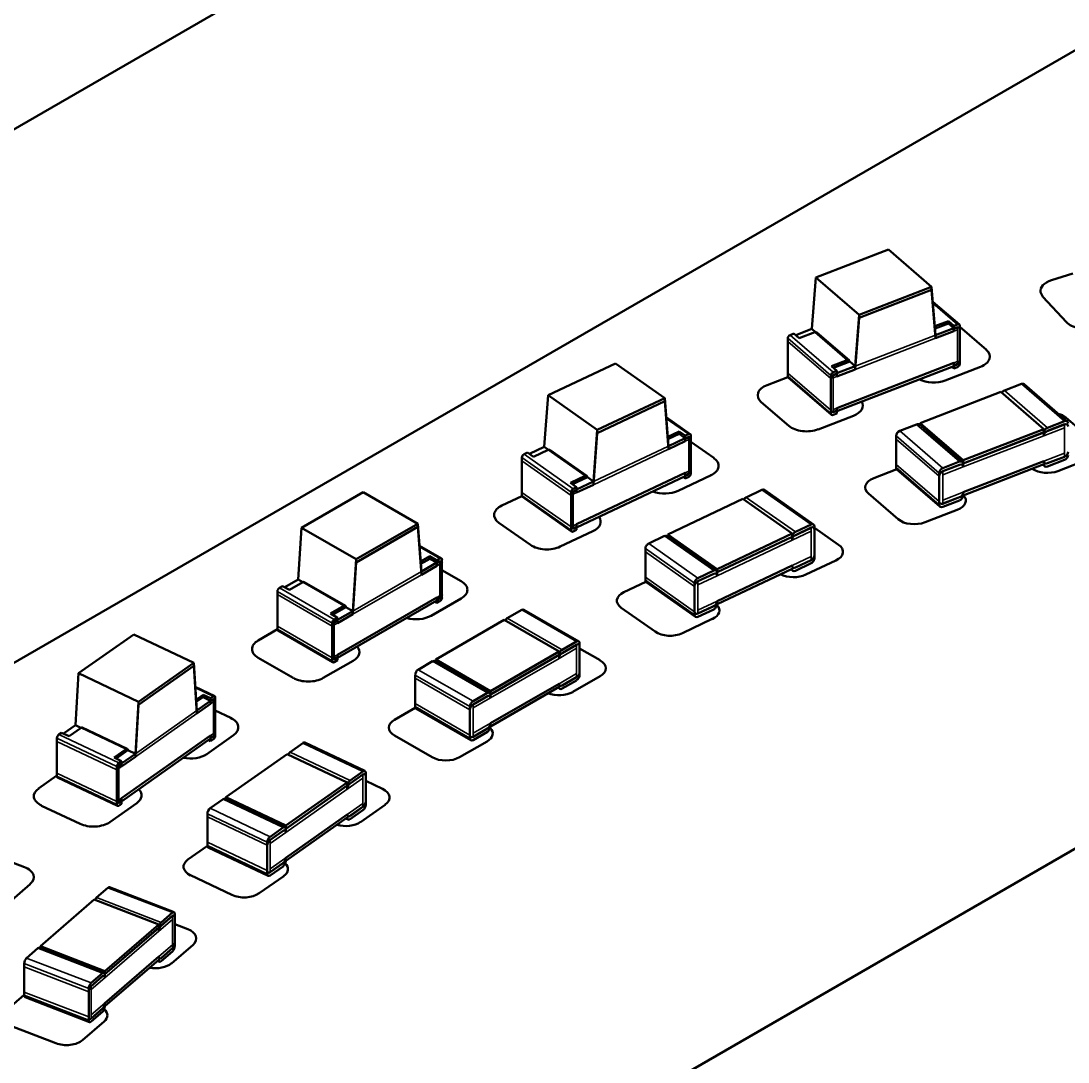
# Model space of a CAD drawing. Header units: inches. Extents: x -24.6 to 49, y -43 to 20.8.
# Drawn here: x 13.345 to 14.621, y 13.016 to 14.285 of the extents above; entities that cross this region are included whole.
import ezdxf

# ---------------------------------------------------------------- set-up
doc = ezdxf.new("R2010")
doc.units = ezdxf.units.IN
doc.header["$MEASUREMENT"] = 0
doc.layers.add('Visible (ANSI)', color=7, linetype='Continuous', lineweight=50)
doc.layers.add('Visible Narrow (ANSI)', color=7, linetype='Continuous', lineweight=35)

msp = doc.modelspace()

# ---------------------------------------------------------------- linework, layer by layer
at = {"layer": 'Visible (ANSI)'}
for p, q in [((14.8513, 15.0277), (12.2623, 13.5329)), ((12.3169, 12.9139), (14.8737, 14.3901)), ((16.121, 14.1371), (13.5069, 12.6279)), ((14.3141, 13.9723), (14.4025, 14.0064)), ((14.4025, 14.0064), (14.455, 13.961)), ((14.3092, 13.9097), (14.3141, 13.9723)), ((14.3141, 13.9723), (14.3666, 13.9269)), ((14.6013, 13.969), (14.6273, 13.9771)), ((14.3666, 13.9269), (14.455, 13.961)), ((14.455, 13.961), (14.4599, 13.9022)), ((14.3666, 13.9231), (14.455, 13.9572)), ((14.455, 13.9572), (14.4599, 13.8983)), ((14.5907, 13.9488), (14.5877, 13.9544)), ((14.6192, 13.918), (14.5907, 13.9488)), ((14.4888, 13.9151), (14.4565, 13.9429)), ((14.3617, 13.8643), (14.3666, 13.9269)), ((14.3617, 13.8604), (14.3666, 13.9231)), ((14.2894, 13.902), (14.3092, 13.9097)), ((14.3092, 13.9097), (14.3135, 13.9059)), ((14.4755, 13.9193), (14.459, 13.9129)), ((14.4593, 13.9101), (14.4755, 13.9164)), ((14.4599, 13.9022), (14.482, 13.9107)), ((14.482, 13.9136), (14.4755, 13.9193)), ((14.4755, 13.9193), (14.4755, 13.9164)), ((14.4755, 13.9164), (14.482, 13.9107)), ((14.482, 13.9136), (14.4864, 13.9153)), ((14.482, 13.9136), (14.482, 13.9107)), ((14.482, 13.9097), (14.4864, 13.9114)), ((14.482, 13.9097), (14.482, 13.9068)), ((14.4894, 13.8711), (14.4894, 13.9135)), ((14.4894, 13.9122), (14.5217, 13.8843)), ((14.4894, 13.8673), (14.4894, 13.9097)), ((14.2798, 13.8559), (14.2798, 13.8983)), ((14.2827, 13.9023), (14.2871, 13.904)), ((14.2871, 13.904), (14.2937, 13.8984)), ((14.2937, 13.8984), (14.3128, 13.9057)), ((14.3545, 13.8715), (14.3152, 13.9055)), ((14.4599, 13.8983), (14.482, 13.9068)), ((14.2798, 13.852), (14.2798, 13.8944)), ((14.3522, 13.8717), (14.3331, 13.8643)), ((14.3354, 13.8623), (14.3552, 13.87)), ((14.3552, 13.87), (14.3617, 13.8643)), ((13.9877, 13.8288), (14.0698, 13.8677)), ((14.0698, 13.8677), (14.1298, 13.8255)), ((14.3331, 13.8643), (14.3396, 13.8587)), ((14.3352, 13.857), (14.3396, 13.8587)), ((14.3396, 13.8133), (14.482, 13.8683)), ((14.3396, 13.8095), (14.482, 13.8644)), ((14.3396, 13.8558), (14.3617, 13.8643)), ((14.3396, 13.8519), (14.3617, 13.8604)), ((14.3396, 13.8558), (14.3396, 13.8587)), ((14.5146, 13.8636), (14.4716, 13.847)), ((14.482, 13.8615), (14.4797, 13.8635)), ((14.482, 13.8683), (14.482, 13.8654)), ((14.482, 13.8654), (14.4864, 13.8671)), ((14.482, 13.8644), (14.482, 13.8615)), ((14.482, 13.8615), (14.4864, 13.8632)), ((14.2546, 13.8412), (14.28, 13.851)), ((14.3329, 13.8051), (14.2804, 13.8505)), ((14.3323, 13.8105), (14.3323, 13.8529)), ((14.3323, 13.8066), (14.3323, 13.8491)), ((14.3352, 13.8531), (14.3396, 13.8548)), ((14.3396, 13.8519), (14.3396, 13.8548)), ((14.4411, 13.795), (14.5393, 13.8329)), ((14.5918, 13.7876), (14.5393, 13.8329)), ((14.5437, 13.8346), (14.5644, 13.8426)), ((14.6203, 13.7969), (14.5678, 13.8423)), ((13.9831, 13.7658), (13.9877, 13.8288)), ((13.9877, 13.8288), (14.0476, 13.7866)), ((14.0476, 13.7866), (14.1298, 13.8255)), ((14.0476, 13.7827), (14.1298, 13.8217)), ((14.1298, 13.8255), (14.1343, 13.7669)), ((14.1298, 13.8217), (14.1343, 13.7631)), ((14.2811, 13.7915), (14.2475, 13.8205)), ((14.3352, 13.8087), (14.3396, 13.8104)), ((14.3352, 13.8049), (14.3396, 13.8066)), ((14.3396, 13.8104), (14.3396, 13.8133)), ((14.3396, 13.8066), (14.3396, 13.8095)), ((14.161, 13.7815), (14.1316, 13.8022)), ((14.3599, 13.8039), (14.3169, 13.7873)), ((14.4161, 13.7854), (14.4367, 13.7933)), ((14.4936, 13.7497), (14.4411, 13.795)), ((14.4411, 13.7922), (14.4411, 13.795)), ((14.5962, 13.7893), (14.6169, 13.7972)), ((14.5962, 13.7854), (14.6169, 13.7934)), ((14.6187, 13.8017), (14.6548, 13.7705)), ((14.043, 13.7237), (14.0476, 13.7866)), ((14.043, 13.7198), (14.0476, 13.7827)), ((14.1474, 13.7848), (14.1335, 13.7782)), ((14.1337, 13.7754), (14.1474, 13.7819)), ((14.1549, 13.7796), (14.1474, 13.7848)), ((14.1474, 13.7848), (14.1474, 13.7819)), ((14.1474, 13.7819), (14.1549, 13.7767)), ((14.1549, 13.7796), (14.159, 13.7815)), ((14.4927, 13.7477), (14.4402, 13.793)), ((14.4936, 13.7497), (14.5918, 13.7876)), ((14.4936, 13.7458), (14.5918, 13.7837)), ((14.5918, 13.7832), (14.5918, 13.7876)), ((14.5918, 13.7794), (14.5918, 13.7837)), ((14.1343, 13.7669), (14.1549, 13.7767)), ((14.1343, 13.7631), (14.1549, 13.7728)), ((14.1549, 13.7796), (14.1549, 13.7767)), ((14.1549, 13.7757), (14.159, 13.7777)), ((14.1549, 13.7757), (14.1549, 13.7728)), ((14.1617, 13.7375), (14.1617, 13.7799)), ((14.1617, 13.7336), (14.1617, 13.7761)), ((14.1617, 13.7721), (14.1898, 13.7524)), ((14.4117, 13.7446), (14.4117, 13.7793)), ((14.4117, 13.7408), (14.4117, 13.7755)), ((13.9585, 13.7571), (13.9626, 13.759)), ((13.9626, 13.759), (13.9701, 13.7537)), ((13.965, 13.7573), (13.9831, 13.7658)), ((13.9701, 13.7537), (13.9879, 13.7622)), ((13.9831, 13.7658), (13.9882, 13.7623)), ((14.0349, 13.7305), (13.9899, 13.7622)), ((13.9557, 13.7104), (13.9557, 13.7529)), ((13.9557, 13.7066), (13.9557, 13.749)), ((14.4686, 13.74), (14.4892, 13.748)), ((14.4686, 13.7362), (14.4892, 13.7441)), ((14.4936, 13.7453), (14.4936, 13.7497)), ((14.4936, 13.7106), (14.5918, 13.7485)), ((14.4936, 13.7458), (14.4936, 13.7459)), ((14.4936, 13.7415), (14.4936, 13.7458)), ((14.4936, 13.7068), (14.5918, 13.7447)), ((14.5928, 13.7423), (14.5906, 13.7442)), ((14.5962, 13.7459), (14.6169, 13.7538)), ((14.5962, 13.742), (14.6169, 13.75)), ((14.6483, 13.7516), (14.609, 13.7365)), ((14.0328, 13.7305), (14.015, 13.7221)), ((14.0225, 13.6715), (14.1549, 13.7342)), ((14.0225, 13.6677), (14.1549, 13.7304)), ((14.1862, 13.7314), (14.1462, 13.7124)), ((14.1549, 13.7342), (14.1549, 13.7313)), ((14.1549, 13.7313), (14.159, 13.7333)), ((14.1549, 13.7304), (14.1549, 13.7275)), ((14.1549, 13.7275), (14.159, 13.7294)), ((14.3846, 13.7278), (14.4125, 13.7386)), ((14.4651, 13.6931), (14.4126, 13.7384)), ((14.4642, 13.6993), (14.4642, 13.734)), ((14.4642, 13.6954), (14.4642, 13.7301)), ((14.015, 13.7221), (14.0225, 13.7168)), ((14.0175, 13.7204), (14.0356, 13.7289)), ((14.0184, 13.7149), (14.0225, 13.7168)), ((14.0225, 13.7139), (14.043, 13.7237)), ((14.0225, 13.7101), (14.043, 13.7198)), ((14.0225, 13.7139), (14.0225, 13.7168)), ((14.0356, 13.7289), (14.043, 13.7237)), ((14.1549, 13.7275), (14.1524, 13.7292)), ((13.6871, 13.6674), (13.7623, 13.7108)), ((13.7623, 13.7108), (13.8291, 13.6723)), ((13.9313, 13.6944), (13.9558, 13.706)), ((14.0164, 13.6628), (13.9564, 13.705)), ((14.0157, 13.6683), (14.0157, 13.7107)), ((14.0157, 13.6644), (14.0157, 13.7068)), ((14.0184, 13.711), (14.0225, 13.713)), ((14.0225, 13.7101), (14.0225, 13.713)), ((14.229, 13.7044), (14.2482, 13.7135)), ((14.3112, 13.6713), (14.2513, 13.7135)), ((14.4142, 13.6777), (14.3781, 13.7089)), ((14.4686, 13.6966), (14.4892, 13.7046)), ((14.1336, 13.6592), (14.2249, 13.7025)), ((14.2849, 13.6603), (14.2249, 13.7025)), ((14.4686, 13.6928), (14.4892, 13.7007)), ((14.4863, 13.6891), (14.447, 13.674)), ((13.683, 13.6043), (13.6871, 13.6674)), ((13.6871, 13.6674), (13.754, 13.6289)), ((13.754, 13.6289), (13.8291, 13.6723)), ((13.754, 13.625), (13.8291, 13.6684)), ((13.8291, 13.6723), (13.8333, 13.6139)), ((13.8291, 13.6684), (13.8333, 13.6101)), ((13.9661, 13.6464), (13.9277, 13.6734)), ((14.0184, 13.6667), (14.0225, 13.6686)), ((14.0225, 13.6686), (14.0225, 13.6715)), ((14.0225, 13.6648), (14.0225, 13.6677)), ((14.289, 13.6622), (14.3081, 13.6713)), ((14.289, 13.6584), (14.3081, 13.6675)), ((14.3123, 13.6342), (14.3123, 13.6689)), ((14.3123, 13.6674), (14.3417, 13.6467)), ((14.0424, 13.6632), (14.0024, 13.6443)), ((14.0184, 13.6628), (14.0225, 13.6648)), ((14.1103, 13.6482), (14.1295, 13.6573)), ((14.1925, 13.6151), (14.1326, 13.6573)), ((14.1936, 13.617), (14.1336, 13.6592)), ((14.1336, 13.6565), (14.1336, 13.6592)), ((14.1936, 13.617), (14.2849, 13.6603)), ((14.1936, 13.6132), (14.2849, 13.6564)), ((14.2849, 13.656), (14.2849, 13.6603)), ((14.2849, 13.6521), (14.2849, 13.6564)), ((14.3123, 13.6304), (14.3123, 13.6651)), ((13.8576, 13.63), (13.8311, 13.6453)), ((14.1062, 13.6072), (14.1062, 13.6419)), ((13.7498, 13.5657), (13.754, 13.6289)), ((13.8437, 13.6325), (13.8324, 13.626)), ((13.8326, 13.6232), (13.8437, 13.6296)), ((13.8521, 13.6277), (13.8437, 13.6325)), ((13.8437, 13.6325), (13.8437, 13.6296)), ((13.8437, 13.6296), (13.8521, 13.6248)), ((13.8521, 13.6277), (13.8559, 13.6298)), ((13.8521, 13.6277), (13.8521, 13.6248)), ((13.8584, 13.586), (13.8584, 13.6284)), ((14.1062, 13.6033), (14.1062, 13.638)), ((14.289, 13.6189), (14.3081, 13.6279)), ((14.3384, 13.6275), (14.3019, 13.6102)), ((13.7498, 13.5618), (13.754, 13.625)), ((13.8333, 13.6139), (13.8521, 13.6248)), ((13.8333, 13.6101), (13.8521, 13.6209)), ((13.8521, 13.6238), (13.8559, 13.626)), ((13.8521, 13.6238), (13.8521, 13.6209)), ((13.8584, 13.5821), (13.8584, 13.6245)), ((13.8584, 13.6158), (13.8818, 13.6023)), ((14.1703, 13.606), (14.1895, 13.6151)), ((14.1936, 13.578), (14.2849, 13.6212)), ((14.1936, 13.5741), (14.2849, 13.6174)), ((14.1936, 13.6127), (14.1936, 13.617)), ((14.2859, 13.615), (14.2835, 13.6167)), ((14.289, 13.615), (14.3081, 13.6241)), ((13.6667, 13.5949), (13.683, 13.6043)), ((13.683, 13.6043), (13.6888, 13.6009)), ((14.1703, 13.6022), (14.1895, 13.6112)), ((14.1936, 13.6132), (14.1935, 13.6132)), ((14.1936, 13.6088), (14.1936, 13.6132)), ((13.6579, 13.5474), (13.6579, 13.5898)), ((13.6604, 13.5942), (13.6642, 13.5963)), ((13.6642, 13.5963), (13.6725, 13.5915)), ((13.6725, 13.5915), (13.6888, 13.6009)), ((13.7407, 13.5721), (13.6906, 13.6011)), ((14.0801, 13.5889), (14.1067, 13.6015)), ((14.1672, 13.5587), (14.1073, 13.6009)), ((14.1662, 13.565), (14.1662, 13.5997)), ((14.1662, 13.5611), (14.1662, 13.5959)), ((13.6579, 13.5435), (13.6579, 13.586)), ((13.731, 13.5124), (13.8521, 13.5823)), ((13.731, 13.5086), (13.8521, 13.5785)), ((13.8818, 13.5812), (13.8453, 13.5601)), ((13.8521, 13.5756), (13.8496, 13.577)), ((13.8521, 13.5823), (13.8521, 13.5794)), ((13.8521, 13.5794), (13.8559, 13.5816)), ((13.8521, 13.5785), (13.8521, 13.5756)), ((13.8521, 13.5756), (13.8559, 13.5778)), ((13.7389, 13.572), (13.7226, 13.5626)), ((13.7251, 13.5611), (13.7414, 13.5705)), ((13.731, 13.5549), (13.7498, 13.5657)), ((13.7414, 13.5705), (13.7498, 13.5657)), ((13.9379, 13.557), (13.9555, 13.5671)), ((14.025, 13.5288), (13.9581, 13.5674)), ((14.118, 13.5407), (14.0768, 13.5697)), ((14.1703, 13.5626), (14.1895, 13.5717)), ((14.1703, 13.5588), (14.1895, 13.5678)), ((13.7226, 13.5626), (13.731, 13.5577)), ((13.7247, 13.5088), (13.7247, 13.5512)), ((13.7272, 13.5556), (13.731, 13.5577)), ((13.7272, 13.5517), (13.731, 13.5539)), ((13.731, 13.551), (13.7498, 13.5618)), ((13.731, 13.5549), (13.731, 13.5577)), ((13.731, 13.551), (13.731, 13.5539)), ((13.8507, 13.5066), (13.9342, 13.5549)), ((14.001, 13.5163), (13.9342, 13.5549)), ((14.1878, 13.5561), (14.1513, 13.5388)), ((13.6344, 13.53), (13.6579, 13.5435)), ((13.7255, 13.5033), (13.6587, 13.5419)), ((13.7247, 13.5049), (13.7247, 13.5474)), ((13.4155, 13.4899), (13.4829, 13.5373)), ((13.4829, 13.5373), (13.5559, 13.5027)), ((14.0048, 13.5184), (14.0223, 13.5286)), ((14.0261, 13.4917), (14.0261, 13.5264)), ((13.731, 13.5095), (13.731, 13.5124)), ((13.9175, 13.4681), (14.001, 13.5163)), ((13.9175, 13.4642), (14.001, 13.5124)), ((14.001, 13.5119), (14.001, 13.5163)), ((14.001, 13.5081), (14.001, 13.5124)), ((14.0048, 13.5146), (14.0223, 13.5247)), ((14.0261, 13.4878), (14.0261, 13.5225)), ((14.0261, 13.5201), (14.0511, 13.5057)), ((13.4885, 13.4553), (13.5559, 13.5027)), ((13.5559, 13.5027), (13.5597, 13.4446)), ((13.6772, 13.4842), (13.6344, 13.5089)), ((13.7503, 13.5052), (13.7138, 13.4842)), ((13.7272, 13.5074), (13.731, 13.5095)), ((13.7272, 13.5035), (13.731, 13.5057)), ((13.731, 13.5057), (13.731, 13.5086)), ((13.8294, 13.4943), (13.8469, 13.5045)), ((13.9164, 13.4662), (13.8496, 13.5047)), ((13.9175, 13.4681), (13.8507, 13.5066)), ((13.8507, 13.5041), (13.8507, 13.5066)), ((13.4117, 13.4265), (13.4155, 13.4899)), ((13.4155, 13.4899), (13.4885, 13.4553)), ((13.4885, 13.4514), (13.5559, 13.4989)), ((13.5559, 13.4989), (13.5597, 13.4407)), ((13.8256, 13.4531), (13.8256, 13.4878)), ((13.8256, 13.4493), (13.8256, 13.484)), ((13.9175, 13.429), (14.001, 13.4772)), ((14.0048, 13.475), (14.0223, 13.4852)), ((14.0048, 13.4712), (14.0223, 13.4813)), ((14.0511, 13.4864), (14.0177, 13.4671)), ((13.5814, 13.462), (13.5578, 13.4732)), ((13.5674, 13.4637), (13.5588, 13.4577)), ((13.5765, 13.4594), (13.5674, 13.4637)), ((13.5674, 13.4637), (13.5674, 13.4608)), ((13.5765, 13.4594), (13.5799, 13.4617)), ((13.8962, 13.4558), (13.9137, 13.4659)), ((13.8962, 13.4519), (13.9137, 13.462)), ((13.9175, 13.4251), (14.001, 13.4734)), ((13.9175, 13.4637), (13.9175, 13.4681)), ((13.9175, 13.4599), (13.9175, 13.4642)), ((13.9175, 13.4642), (13.9175, 13.4642)), ((14.0021, 13.4709), (13.9994, 13.4725)), ((13.4848, 13.3919), (13.4885, 13.4553)), ((13.4848, 13.388), (13.4885, 13.4514)), ((13.559, 13.4549), (13.5674, 13.4608)), ((13.5597, 13.4446), (13.5765, 13.4565)), ((13.5597, 13.4407), (13.5765, 13.4526)), ((13.5674, 13.4608), (13.5765, 13.4565)), ((13.5765, 13.4594), (13.5765, 13.4565)), ((13.5765, 13.4555), (13.5799, 13.4579)), ((13.5765, 13.4555), (13.5765, 13.4526)), ((13.5822, 13.418), (13.5822, 13.4604)), ((13.5822, 13.4141), (13.5822, 13.4566)), ((13.8924, 13.4145), (13.8924, 13.4493)), ((13.5822, 13.4444), (13.6009, 13.4355)), ((13.8006, 13.4333), (13.8258, 13.4479)), ((13.8935, 13.4082), (13.8267, 13.4468)), ((13.8924, 13.4107), (13.8924, 13.4454)), ((13.3973, 13.4164), (13.4117, 13.4265)), ((13.404, 13.4132), (13.4186, 13.4235)), ((13.4117, 13.4265), (13.4184, 13.4233)), ((13.4749, 13.3978), (13.4201, 13.4238)), ((13.3892, 13.3683), (13.3892, 13.4107)), ((13.3915, 13.4152), (13.3949, 13.4175)), ((13.3949, 13.4175), (13.404, 13.4132)), ((13.4679, 13.3376), (13.5765, 13.414)), ((13.6045, 13.4145), (13.5717, 13.3915)), ((13.5765, 13.414), (13.5765, 13.4111)), ((13.5765, 13.4111), (13.5799, 13.4135)), ((13.8465, 13.3875), (13.8006, 13.4141)), ((13.8962, 13.4124), (13.9137, 13.4225)), ((13.8962, 13.4085), (13.9137, 13.4186)), ((13.3892, 13.3644), (13.3892, 13.4068)), ((13.4734, 13.3975), (13.4588, 13.3873)), ((13.4679, 13.3337), (13.5765, 13.4102)), ((13.5765, 13.4073), (13.5741, 13.4084)), ((13.5765, 13.4102), (13.5765, 13.4073)), ((13.5765, 13.4073), (13.5799, 13.4097)), ((13.6733, 13.3939), (13.689, 13.4049)), ((13.7643, 13.3708), (13.6913, 13.4054)), ((13.9133, 13.4068), (13.8799, 13.3875)), ((13.4588, 13.3873), (13.4679, 13.3829)), ((13.4612, 13.3861), (13.4756, 13.3962)), ((13.4679, 13.38), (13.4848, 13.3919)), ((13.4679, 13.3762), (13.4848, 13.388)), ((13.4756, 13.3962), (13.4848, 13.3919)), ((13.595, 13.3388), (13.6699, 13.3915)), ((13.743, 13.3569), (13.6699, 13.3915)), ((13.4623, 13.3336), (13.4623, 13.3761)), ((13.4623, 13.3298), (13.4623, 13.3722)), ((13.4645, 13.3806), (13.4679, 13.3829)), ((13.4645, 13.3767), (13.4679, 13.3791)), ((13.4679, 13.38), (13.4679, 13.3829)), ((13.4679, 13.3762), (13.4679, 13.3791)), ((13.3669, 13.3495), (13.3892, 13.3652)), ((13.463, 13.3282), (13.39, 13.3628)), ((13.7463, 13.3593), (13.7621, 13.3703)), ((13.7463, 13.3554), (13.7621, 13.3665)), ((13.7654, 13.3336), (13.7654, 13.3684)), ((13.7654, 13.3298), (13.7654, 13.3645)), ((13.668, 13.3042), (13.743, 13.3569)), ((13.668, 13.3003), (13.743, 13.353)), ((13.743, 13.3525), (13.743, 13.3569)), ((13.743, 13.3487), (13.743, 13.353)), ((13.7654, 13.3586), (13.7859, 13.3489)), ((13.4645, 13.3323), (13.4679, 13.3347)), ((13.4679, 13.3347), (13.4679, 13.3376)), ((13.4679, 13.3309), (13.4679, 13.3337)), ((13.5759, 13.3253), (13.5916, 13.3364)), ((13.6669, 13.3023), (13.5939, 13.3369)), ((13.668, 13.3042), (13.595, 13.3388)), ((13.595, 13.3363), (13.595, 13.3388)), ((13.4173, 13.3064), (13.3705, 13.3285)), ((13.4865, 13.3315), (13.4537, 13.3084)), ((13.4645, 13.3285), (13.4679, 13.3309)), ((13.7463, 13.3159), (13.7621, 13.3269)), ((13.7463, 13.312), (13.7621, 13.3231)), ((13.7891, 13.3297), (13.7592, 13.3086)), ((13.5725, 13.2839), (13.5725, 13.3186)), ((13.5725, 13.28), (13.5725, 13.3148)), ((13.668, 13.2651), (13.743, 13.3178)), ((13.668, 13.2613), (13.743, 13.314)), ((13.744, 13.3115), (13.7413, 13.3128)), ((13.6489, 13.2907), (13.6647, 13.3018)), ((13.6489, 13.2869), (13.6647, 13.2979)), ((13.668, 13.2998), (13.668, 13.3042)), ((13.668, 13.296), (13.668, 13.3003)), ((13.668, 13.3003), (13.668, 13.3003)), ((13.6455, 13.2493), (13.6455, 13.284)), ((13.5488, 13.2628), (13.5725, 13.2795)), ((13.6466, 13.243), (13.5736, 13.2776)), ((13.6455, 13.2454), (13.6455, 13.2802)), ((13.3358, 13.259), (13.3496, 13.2537)), ((13.6489, 13.2473), (13.6647, 13.2584)), ((13.6489, 13.2435), (13.6647, 13.2545)), ((13.3567, 13.233), (13.328, 13.2082)), ((13.6023, 13.2198), (13.5521, 13.2436)), ((13.6655, 13.2427), (13.6355, 13.2217)), ((13.4376, 13.2165), (13.4514, 13.2284)), ((13.5319, 13.1987), (13.4533, 13.229)), ((13.369, 13.1573), (13.4346, 13.214)), ((13.5132, 13.1836), (13.4346, 13.214)), ((13.5162, 13.1862), (13.5299, 13.1981)), ((13.5162, 13.1823), (13.5299, 13.1942)), ((13.5329, 13.1616), (13.5329, 13.1963)), ((13.4476, 13.1269), (13.5132, 13.1836)), ((13.5132, 13.1793), (13.5132, 13.1836)), ((13.5329, 13.1577), (13.5329, 13.1925)), ((13.5329, 13.1839), (13.5485, 13.1779)), ((13.4476, 13.1231), (13.5132, 13.1798)), ((13.5132, 13.1754), (13.5132, 13.1798)), ((13.4465, 13.125), (13.368, 13.1553)), ((13.4476, 13.1269), (13.369, 13.1573)), ((13.369, 13.1549), (13.369, 13.1573)), ((13.555, 13.159), (13.5288, 13.1363)), ((13.3523, 13.1428), (13.3661, 13.1547)), ((13.4476, 13.0879), (13.5132, 13.1446)), ((13.5162, 13.1428), (13.5299, 13.1547)), ((13.5162, 13.1389), (13.5299, 13.1509)), ((13.3493, 13.1012), (13.3493, 13.1359)), ((13.3493, 13.0973), (13.3493, 13.132)), ((13.4476, 13.084), (13.5132, 13.1407)), ((13.5142, 13.1383), (13.5116, 13.1393)), ((13.4309, 13.1125), (13.4446, 13.1244)), ((13.4309, 13.1086), (13.4446, 13.1205)), ((13.4476, 13.1226), (13.4476, 13.1269)), ((13.4476, 13.1188), (13.4476, 13.1231)), ((13.4476, 13.1231), (13.4476, 13.1231)), ((13.4279, 13.0709), (13.4279, 13.1056)), ((13.3272, 13.0787), (13.3493, 13.0979)), ((13.4289, 13.0646), (13.3504, 13.0949)), ((13.4279, 13.067), (13.4279, 13.1017)), ((13.4309, 13.0691), (13.4446, 13.081)), ((13.4309, 13.0652), (13.4446, 13.0771)), ((13.3877, 13.039), (13.3337, 13.0598)), ((13.4467, 13.0654), (13.4205, 13.0427))]:
    msp.add_line(p, q, dxfattribs=at)
for centre, major_axis, ratio, start_param, end_param in [((14.6134, 13.9559), (-0.0258, 0), 0.57735, 5.203247, 6.381371), ((14.4864, 13.9124), (0.00232, 0.00268), 0.678892, 5.617228, 7.188024), ((14.4864, 13.9085), (0.00232, 0.00268), 0.678892, 5.617228, 7.188024), ((14.642, 13.925), (-0.0258, 0), 0.57735, 0.49087, 2.061673), ((14.2827, 13.8994), (0.00232, 0.00268), 0.678892, 0.904839, 2.475635), ((14.3128, 13.9028), (0.00232, 0.00268), 0.678892, 0, 0.904839), ((14.5002, 13.876), (0.0258, 0), 0.57735, 5.301431, 6.872241), ((14.3522, 13.8688), (0.00232, 0.00268), 0.678892, 5.617228, 7.188024), ((14.4864, 13.87), (-0.00232, -0.00268), 0.678892, 0.904839, 2.475635), ((14.3352, 13.8541), (0.00232, 0.00268), 0.678892, 0.904839, 2.475635), ((14.4864, 13.8661), (-0.00232, -0.00268), 0.678892, 0.904839, 2.475635), ((14.2827, 13.8531), (-0.00232, -0.00268), 0.678892, 5.617228, 6.283185), ((14.3352, 13.8502), (0.00232, 0.00268), 0.678892, 0.904839, 2.475635), ((14.4572, 13.8594), (-0.0258, 0), 0.57735, 0.845837, 2.159852), ((14.2689, 13.8288), (-0.0258, 0), 0.57735, 5.301431, 6.872241), ((14.5437, 13.8303), (0.00347, 0.00402), 0.678892, 0.904839, 1.740118), ((14.5644, 13.8383), (0.00347, 0.00402), 0.678892, 0, 0.904839), ((14.3455, 13.8163), (0.0258, 0), 0.57735, 5.301431, 6.615438), ((14.3352, 13.8116), (-0.00232, -0.00268), 0.678892, 5.617228, 7.188024), ((14.3352, 13.8078), (-0.00232, -0.00268), 0.678892, 5.617228, 7.188024), ((14.5991, 13.7941), (0.0236, 0), 0.57735, 0.589058, 1.122428), ((14.4367, 13.789), (0.00347, 0.00402), 0.678892, 0, 0.904839), ((14.6169, 13.7929), (0.00347, 0.00402), 0.678892, 5.617228, 7.188024), ((14.6169, 13.789), (0.00347, 0.00402), 0.678892, 5.617228, 7.188024), ((14.159, 13.7786), (0.00204, 0.0029), 0.63116, 5.551937, 7.122734), ((14.3026, 13.7997), (-0.0258, 0), 0.57735, 0.589036, 2.159852), ((14.4161, 13.781), (0.00347, 0.00402), 0.678892, 0.904839, 2.475635), ((14.5962, 13.7849), (0.00347, 0.00402), 0.678892, 0.904839, 2.475635), ((14.5962, 13.7811), (0.00347, 0.00402), 0.678892, 0.904839, 2.475635), ((14.159, 13.7748), (0.00204, 0.0029), 0.63116, 5.551937, 7.122734), ((13.9585, 13.7542), (0.00204, 0.0029), 0.63116, 0.839548, 2.410345), ((13.9879, 13.7593), (0.00204, 0.0029), 0.63116, 0, 0.839548), ((14.6169, 13.7582), (-0.00347, -0.00402), 0.678892, 0.904839, 2.475635), ((14.6169, 13.7543), (-0.00347, -0.00402), 0.678892, 0.904839, 2.475635), ((14.1698, 13.7429), (0.0258, 0), 0.57735, 5.399603, 6.97042), ((14.4892, 13.7436), (0.00347, 0.00402), 0.678892, 5.617228, 7.188024), ((14.4892, 13.7398), (0.00347, 0.00402), 0.678892, 5.617228, 7.188024), ((14.5962, 13.7502), (-0.00347, -0.00402), 0.678892, 5.617228, 7.188024), ((14.5962, 13.7464), (-0.00347, -0.00402), 0.678892, 5.617228, 7.188024), ((14.0328, 13.7276), (0.00204, 0.0029), 0.63116, 5.551937, 7.122734), ((14.159, 13.7362), (-0.00204, -0.0029), 0.63116, 0.839548, 2.410345), ((14.159, 13.7323), (-0.00204, -0.0029), 0.63116, 0.839548, 2.410345), ((14.4161, 13.7425), (-0.00347, -0.00402), 0.678892, 5.617228, 6.283185), ((14.4686, 13.7357), (0.00347, 0.00402), 0.678892, 0.904839, 2.475635), ((14.4686, 13.7318), (0.00347, 0.00402), 0.678892, 0.904839, 2.475635), ((14.5959, 13.7478), (-0.0236, 0), 0.57735, 0.685057, 2.159836), ((14.3978, 13.7165), (-0.0236, 0), 0.57735, 5.301437, 6.872235), ((13.9585, 13.7079), (-0.00204, -0.0029), 0.63116, 5.551937, 6.283185), ((14.0184, 13.712), (0.00204, 0.0029), 0.63116, 0.839548, 2.410345), ((14.0184, 13.7081), (0.00204, 0.0029), 0.63116, 0.839548, 2.410345), ((14.1299, 13.724), (-0.0258, 0), 0.57735, 0.973441, 2.258031), ((14.229, 13.7001), (0.00306, 0.00435), 0.63116, 0.839548, 1.647414), ((14.2482, 13.7092), (0.00306, 0.00435), 0.63116, 0, 0.839548), ((14.4731, 13.7004), (0.0236, 0), 0.57735, 5.301437, 6.77623), ((14.4892, 13.7089), (-0.00347, -0.00402), 0.678892, 0.904839, 2.475635), ((14.4892, 13.7051), (-0.00347, -0.00402), 0.678892, 0.904839, 2.475635), ((13.9477, 13.6828), (-0.0258, 0), 0.57735, 5.399603, 6.97042), ((14.4686, 13.701), (-0.00347, -0.00402), 0.678892, 5.617228, 7.188024), ((14.4686, 13.6971), (-0.00347, -0.00402), 0.678892, 5.617228, 7.188024), ((14.026, 13.6748), (0.0258, 0), 0.57735, 5.399603, 6.684198), ((14.0184, 13.6696), (-0.00204, -0.0029), 0.63116, 5.551937, 7.122734), ((14.3081, 13.667), (0.00306, 0.00435), 0.63116, 5.551937, 7.122734), ((14.3081, 13.6631), (0.00306, 0.00435), 0.63116, 5.551937, 7.122734), ((14.4339, 13.6853), (-0.0236, 0), 0.57735, 0.589058, 2.159836), ((14.0184, 13.6657), (-0.00204, -0.0029), 0.63116, 5.551937, 7.122734), ((14.1295, 13.6529), (0.00306, 0.00435), 0.63116, 0, 0.839548), ((14.289, 13.6579), (0.00306, 0.00435), 0.63116, 0.839548, 2.410345), ((14.289, 13.6541), (0.00306, 0.00435), 0.63116, 0.839548, 2.410345), ((13.9861, 13.6558), (-0.0258, 0), 0.57735, 0.687214, 2.258031), ((14.1103, 13.6438), (0.00306, 0.00435), 0.63116, 0.839548, 2.410345), ((14.3234, 13.638), (0.0236, 0), 0.57735, 5.399613, 6.970407), ((13.8559, 13.6269), (0.00177, 0.00307), 0.57735, 5.497787, 7.068583), ((14.3081, 13.6323), (-0.00306, -0.00435), 0.63116, 0.839548, 2.410345), ((14.3081, 13.6284), (-0.00306, -0.00435), 0.63116, 0.839548, 2.410345), ((13.8559, 13.6231), (0.00177, 0.00307), 0.57735, 5.497787, 7.068583), ((14.1895, 13.6108), (0.00306, 0.00435), 0.63116, 5.551937, 7.122734), ((14.289, 13.6232), (-0.00306, -0.00435), 0.63116, 5.551937, 7.122734), ((14.289, 13.6193), (-0.00306, -0.00435), 0.63116, 5.551937, 7.122734), ((13.8636, 13.5917), (0.0258, 0), 0.57735, 5.497781, 7.06859), ((14.1103, 13.6053), (-0.00306, -0.00435), 0.63116, 5.551937, 6.283185), ((14.1703, 13.6017), (0.00306, 0.00435), 0.63116, 0.839548, 2.410345), ((14.1703, 13.5978), (0.00306, 0.00435), 0.63116, 0.839548, 2.410345), ((14.1895, 13.6069), (0.00306, 0.00435), 0.63116, 5.551937, 7.122734), ((14.2869, 13.6207), (-0.0236, 0), 0.57735, 0.820687, 2.258014), ((13.6604, 13.5913), (0.00177, 0.00307), 0.57735, 0.785398, 2.356194), ((13.6888, 13.598), (0.00177, 0.00307), 0.57735, 0, 0.785398), ((13.8559, 13.5845), (-0.00177, -0.00307), 0.57735, 0.785398, 2.356194), ((13.8559, 13.5807), (-0.00177, -0.00307), 0.57735, 0.785398, 2.356194), ((14.0951, 13.5783), (-0.0236, 0), 0.57735, 5.399613, 6.970407), ((14.1895, 13.576), (-0.00306, -0.00435), 0.63116, 0.839548, 2.410345), ((13.7389, 13.5691), (0.00177, 0.00307), 0.57735, 5.497787, 7.068583), ((13.9555, 13.5628), (0.00266, 0.0046), 0.57735, 0, 0.785398), ((14.1703, 13.567), (-0.00306, -0.00435), 0.63116, 5.551937, 7.122734), ((14.1728, 13.5666), (0.0236, 0), 0.57735, 5.399613, 6.786447), ((14.1895, 13.5722), (-0.00306, -0.00435), 0.63116, 0.839548, 2.410345), ((13.7272, 13.5527), (0.00177, 0.00307), 0.57735, 0.785398, 2.356194), ((13.7272, 13.5488), (0.00177, 0.00307), 0.57735, 0.785398, 2.356194), ((13.827, 13.5706), (-0.0258, 0), 0.57735, 1.105098, 2.356201), ((13.9379, 13.5527), (0.00266, 0.0046), 0.57735, 0.785398, 1.570796), ((14.1703, 13.5631), (-0.00306, -0.00435), 0.63116, 5.551937, 7.122734), ((13.6604, 13.545), (-0.00177, -0.00307), 0.57735, 5.497787, 6.283185), ((14.1363, 13.5493), (-0.0236, 0), 0.57735, 0.687233, 2.258014), ((13.6527, 13.5194), (-0.0258, 0), 0.57735, 5.497781, 7.06859), ((14.0223, 13.5242), (0.00266, 0.0046), 0.57735, 5.497787, 7.068583), ((14.0223, 13.5204), (0.00266, 0.0046), 0.57735, 5.497787, 7.068583), ((13.732, 13.5158), (0.0258, 0), 0.57735, 5.497781, 6.748884), ((14.0048, 13.5141), (0.00266, 0.0046), 0.57735, 0.785398, 2.356194), ((14.0048, 13.5102), (0.00266, 0.0046), 0.57735, 0.785398, 2.356194), ((13.7272, 13.5103), (-0.00177, -0.00307), 0.57735, 5.497787, 7.068583), ((13.7272, 13.5064), (-0.00177, -0.00307), 0.57735, 5.497787, 7.068583), ((13.8469, 13.5001), (0.00266, 0.0046), 0.57735, 0, 0.785398), ((14.0344, 13.496), (0.0236, 0), 0.57735, 5.497793, 7.068577), ((13.8294, 13.49), (0.00266, 0.0046), 0.57735, 0.785398, 2.356194), ((14.0223, 13.4895), (-0.00266, -0.0046), 0.57735, 0.785398, 2.356194), ((14.0223, 13.4857), (-0.00266, -0.0046), 0.57735, 0.785398, 2.356194), ((13.6955, 13.4947), (-0.0258, 0), 0.57735, 0.785392, 2.356201), ((14.0048, 13.4794), (-0.00266, -0.0046), 0.57735, 5.497787, 7.068583), ((13.5799, 13.4588), (0.00152, 0.0032), 0.51798, 5.453291, 7.024087), ((13.9137, 13.4615), (0.00266, 0.0046), 0.57735, 5.497787, 7.068583), ((13.9137, 13.4577), (0.00266, 0.0046), 0.57735, 5.497787, 7.068583), ((14.001, 13.4767), (-0.0236, 0), 0.57735, 0.961309, 2.356188), ((14.0048, 13.4755), (-0.00266, -0.0046), 0.57735, 5.497787, 7.068583), ((13.5799, 13.455), (0.00152, 0.0032), 0.51798, 5.453291, 7.024087), ((13.8294, 13.4514), (-0.00266, -0.0046), 0.57735, 5.497787, 6.283185), ((13.8962, 13.4514), (0.00266, 0.0046), 0.57735, 0.785398, 2.356194), ((13.8962, 13.4476), (0.00266, 0.0046), 0.57735, 0.785398, 2.356194), ((13.4186, 13.4206), (0.00152, 0.0032), 0.51798, 0, 0.740902), ((13.5845, 13.424), (0.0258, 0), 0.57735, 5.595951, 7.166768), ((13.8173, 13.4237), (-0.0236, 0), 0.57735, 5.497793, 7.068577), ((13.8966, 13.4165), (0.0236, 0), 0.57735, 5.497793, 6.798623), ((13.9137, 13.4268), (-0.00266, -0.0046), 0.57735, 0.785398, 2.356194), ((13.9137, 13.423), (-0.00266, -0.0046), 0.57735, 0.785398, 2.356194), ((13.3915, 13.4123), (0.00152, 0.0032), 0.51798, 0.740902, 2.311698), ((13.5799, 13.4164), (-0.00152, -0.0032), 0.51798, 0.740902, 2.311698), ((13.5799, 13.4125), (-0.00152, -0.0032), 0.51798, 0.740902, 2.311698), ((13.8962, 13.4167), (-0.00266, -0.0046), 0.57735, 5.497787, 7.068583), ((13.8962, 13.4128), (-0.00266, -0.0046), 0.57735, 5.497787, 7.068583), ((13.4734, 13.3946), (0.00152, 0.0032), 0.51798, 5.453291, 7.024087), ((13.689, 13.4006), (0.00228, 0.0048), 0.51798, 0, 0.740902), ((13.5517, 13.4009), (-0.0258, 0), 0.57735, 1.240644, 2.454379), ((13.6733, 13.3895), (0.00228, 0.0048), 0.51798, 0.740902, 1.507848), ((13.8632, 13.3972), (-0.0236, 0), 0.57735, 0.785404, 2.356188), ((13.4645, 13.3777), (0.00152, 0.0032), 0.51798, 0.740902, 2.311698), ((13.4645, 13.3738), (0.00152, 0.0032), 0.51798, 0.740902, 2.311698), ((13.3915, 13.366), (-0.00152, -0.0032), 0.51798, 5.453291, 6.283185), ((13.7463, 13.3549), (0.00228, 0.0048), 0.51798, 0.740902, 2.311698), ((13.7621, 13.366), (0.00228, 0.0048), 0.51798, 5.453291, 7.024087), ((13.7621, 13.3621), (0.00228, 0.0048), 0.51798, 5.453291, 7.024087), ((13.3869, 13.3401), (-0.0258, 0), 0.57735, 5.595951, 7.166768), ((13.4665, 13.341), (0.0258, 0), 0.57735, 5.595951, 6.80968), ((13.7463, 13.3511), (0.00228, 0.0048), 0.51798, 0.740902, 2.311698), ((13.7709, 13.3384), (0.0236, 0), 0.57735, 5.595967, 7.166748), ((13.5916, 13.3321), (0.00228, 0.0048), 0.51798, 0, 0.740902), ((13.4645, 13.3352), (-0.00152, -0.0032), 0.51798, 5.453291, 7.024087), ((13.4645, 13.3314), (-0.00152, -0.0032), 0.51798, 5.453291, 7.024087), ((13.5759, 13.321), (0.00228, 0.0048), 0.51798, 0.740902, 2.311698), ((13.7621, 13.3313), (-0.00228, -0.0048), 0.51798, 0.740902, 2.311698), ((13.7621, 13.3274), (-0.00228, -0.0048), 0.51798, 0.740902, 2.311698), ((13.4337, 13.3179), (-0.0258, 0), 0.57735, 0.883562, 2.454379), ((13.7409, 13.3173), (-0.0236, 0), 0.57735, 1.106694, 2.454368), ((13.7463, 13.3202), (-0.00228, -0.0048), 0.51798, 5.453291, 7.024087), ((13.7463, 13.3163), (-0.00228, -0.0048), 0.51798, 5.453291, 7.024087), ((13.6647, 13.2975), (0.00228, 0.0048), 0.51798, 5.453291, 7.024087), ((13.6647, 13.2936), (0.00228, 0.0048), 0.51798, 5.453291, 7.024087), ((13.6489, 13.2864), (0.00228, 0.0048), 0.51798, 0.740902, 2.311698), ((13.6489, 13.2825), (0.00228, 0.0048), 0.51798, 0.740902, 2.311698), ((13.5759, 13.2824), (-0.00228, -0.0048), 0.51798, 5.453291, 6.283185), ((13.5671, 13.2541), (-0.0236, 0), 0.57735, 5.595967, 7.166748), ((13.6647, 13.2627), (-0.00228, -0.0048), 0.51798, 0.740902, 2.311698), ((13.6647, 13.2589), (-0.00228, -0.0048), 0.51798, 0.740902, 2.311698), ((13.6472, 13.2514), (0.0236, 0), 0.57735, 5.595967, 6.827089), ((13.3352, 13.2413), (0.0258, 0), 0.57735, 5.694129, 7.264945), ((13.6489, 13.2517), (-0.00228, -0.0048), 0.51798, 5.453291, 7.024087), ((13.6489, 13.2478), (-0.00228, -0.0048), 0.51798, 5.453291, 7.024087), ((13.4514, 13.2241), (0.00191, 0.00496), 0.453621, 0, 0.704744), ((13.6173, 13.2303), (-0.0236, 0), 0.57735, 0.883575, 2.454368), ((13.4376, 13.2122), (0.00191, 0.00496), 0.453621, 0.704744, 1.456609), ((13.5299, 13.1938), (0.00191, 0.00496), 0.453621, 5.417133, 6.987929), ((13.5299, 13.1899), (0.00191, 0.00496), 0.453621, 5.417133, 6.987929), ((13.5162, 13.1819), (0.00191, 0.00496), 0.453621, 0.704744, 2.27554), ((13.5162, 13.178), (0.00191, 0.00496), 0.453621, 0.704744, 2.27554), ((13.5354, 13.1666), (0.0236, 0), 0.57735, 5.694145, 7.264924), ((13.3661, 13.1504), (0.00191, 0.00496), 0.453621, 0, 0.704744), ((13.5299, 13.159), (-0.00191, -0.00496), 0.453621, 0.704744, 2.27554), ((13.5299, 13.1552), (-0.00191, -0.00496), 0.453621, 0.704744, 2.27554), ((13.3523, 13.1385), (0.00191, 0.00496), 0.453621, 0.704744, 2.27554), ((13.5162, 13.1471), (-0.00191, -0.00496), 0.453621, 5.417133, 6.987929), ((13.5091, 13.1439), (-0.0236, 0), 0.57735, 1.256635, 2.552545), ((13.5162, 13.1433), (-0.00191, -0.00496), 0.453621, 5.417133, 6.987929), ((13.4446, 13.1201), (0.00191, 0.00496), 0.453621, 5.417133, 6.987929), ((13.4446, 13.1162), (0.00191, 0.00496), 0.453621, 5.417133, 6.987929), ((13.4309, 13.1081), (0.00191, 0.00496), 0.453621, 0.704744, 2.27554), ((13.4309, 13.1043), (0.00191, 0.00496), 0.453621, 0.704744, 2.27554), ((13.3523, 13.0999), (-0.00191, -0.00496), 0.453621, 5.417133, 6.283185), ((13.4446, 13.0853), (-0.00191, -0.00496), 0.453621, 0.704744, 2.27554), ((13.4446, 13.0815), (-0.00191, -0.00496), 0.453621, 0.704744, 2.27554), ((13.4271, 13.073), (0.0236, 0), 0.57735, 5.694145, 6.865384), ((13.4309, 13.0734), (-0.00191, -0.00496), 0.453621, 5.417133, 6.987929), ((13.4309, 13.0696), (-0.00191, -0.00496), 0.453621, 5.417133, 6.987929), ((13.4009, 13.0503), (-0.0236, 0), 0.57735, 0.981746, 2.552545)]:
    msp.add_ellipse(centre, major_axis=major_axis, ratio=ratio, start_param=start_param, end_param=end_param, dxfattribs=at)
at = {"layer": 'Visible Narrow (ANSI)'}
for p, q in [((14.4864, 13.9153), (14.4567, 13.941)), ((14.482, 13.9107), (14.4864, 13.9124)), ((14.482, 13.9068), (14.4864, 13.9085)), ((14.4864, 13.87), (14.4864, 13.9124)), ((14.4864, 13.8661), (14.4864, 13.9085)), ((14.3323, 13.8529), (14.2798, 13.8983)), ((14.3352, 13.857), (14.2827, 13.9023)), ((14.3522, 13.8717), (14.3128, 13.9057)), ((14.4599, 13.9022), (14.3617, 13.8643)), ((14.4599, 13.8983), (14.3617, 13.8604)), ((14.3323, 13.8491), (14.2798, 13.8944)), ((14.482, 13.8683), (14.4864, 13.87)), ((14.482, 13.8644), (14.4864, 13.8661)), ((14.3323, 13.8105), (14.2798, 13.8559)), ((14.3323, 13.8066), (14.2798, 13.852)), ((14.3352, 13.8541), (14.3396, 13.8558)), ((14.3352, 13.8116), (14.3352, 13.8541)), ((14.3352, 13.8502), (14.3396, 13.8519)), ((14.3352, 13.8078), (14.3352, 13.8502)), ((14.5962, 13.7893), (14.5437, 13.8346)), ((14.6169, 13.7972), (14.5644, 13.8426)), ((14.3352, 13.8116), (14.3396, 13.8133)), ((14.3352, 13.8078), (14.3396, 13.8095)), ((14.159, 13.7815), (14.1317, 13.8007)), ((14.4892, 13.748), (14.4367, 13.7933)), ((14.4686, 13.74), (14.4161, 13.7854)), ((14.4936, 13.7453), (14.5918, 13.7832)), ((14.5918, 13.7832), (14.6169, 13.7929)), ((14.5918, 13.7794), (14.6169, 13.789)), ((14.6169, 13.7582), (14.6169, 13.7929)), ((14.6169, 13.7543), (14.6169, 13.789)), ((14.1549, 13.7767), (14.159, 13.7786)), ((14.1549, 13.7728), (14.159, 13.7748)), ((14.159, 13.7362), (14.159, 13.7786)), ((14.159, 13.7323), (14.159, 13.7748)), ((14.4642, 13.734), (14.4117, 13.7793)), ((14.4642, 13.7301), (14.4117, 13.7755)), ((14.4936, 13.7415), (14.5918, 13.7794)), ((14.0184, 13.7149), (13.9585, 13.7571)), ((14.0328, 13.7305), (13.9879, 13.7622)), ((14.1343, 13.7669), (14.043, 13.7237)), ((14.1343, 13.7631), (14.043, 13.7198)), ((14.5918, 13.7485), (14.6169, 13.7582)), ((14.0157, 13.7107), (13.9557, 13.7529)), ((14.0157, 13.7068), (13.9557, 13.749)), ((14.4642, 13.6993), (14.4117, 13.7446)), ((14.4686, 13.7357), (14.4936, 13.7453)), ((14.5918, 13.7447), (14.6169, 13.7543)), ((14.1549, 13.7342), (14.159, 13.7362)), ((14.1549, 13.7304), (14.159, 13.7323)), ((14.4642, 13.6954), (14.4117, 13.7408)), ((14.4686, 13.7318), (14.4936, 13.7415)), ((14.4686, 13.701), (14.4686, 13.7357)), ((14.4686, 13.6971), (14.4686, 13.7318)), ((14.0157, 13.6683), (13.9557, 13.7104)), ((14.0157, 13.6644), (13.9557, 13.7066)), ((14.0184, 13.712), (14.0225, 13.7139)), ((14.0184, 13.6696), (14.0184, 13.712)), ((14.0184, 13.7081), (14.0225, 13.7101)), ((14.0184, 13.6657), (14.0184, 13.7081)), ((14.289, 13.6622), (14.229, 13.7044)), ((14.3081, 13.6713), (14.2482, 13.7135)), ((14.4686, 13.701), (14.4936, 13.7106)), ((14.4686, 13.6971), (14.4936, 13.7068)), ((14.0184, 13.6696), (14.0225, 13.6715)), ((14.0184, 13.6657), (14.0225, 13.6677)), ((14.2849, 13.656), (14.3081, 13.667)), ((14.3081, 13.6323), (14.3081, 13.667)), ((14.1895, 13.6151), (14.1295, 13.6573)), ((14.1936, 13.6127), (14.2849, 13.656)), ((14.2849, 13.6521), (14.3081, 13.6631)), ((14.3081, 13.6284), (14.3081, 13.6631)), ((13.8559, 13.6298), (13.8311, 13.6441)), ((14.1662, 13.5997), (14.1062, 13.6419)), ((14.1703, 13.606), (14.1103, 13.6482)), ((14.1936, 13.6088), (14.2849, 13.6521)), ((14.1662, 13.5959), (14.1062, 13.638)), ((14.2849, 13.6212), (14.3081, 13.6323)), ((14.2849, 13.6174), (14.3081, 13.6284)), ((13.8521, 13.6248), (13.8559, 13.6269)), ((13.8521, 13.6209), (13.8559, 13.6231)), ((13.8559, 13.5845), (13.8559, 13.6269)), ((13.8559, 13.5807), (13.8559, 13.6231)), ((13.8333, 13.6139), (13.7498, 13.5657)), ((13.8333, 13.6101), (13.7498, 13.5618)), ((14.1662, 13.565), (14.1062, 13.6072)), ((14.1662, 13.5611), (14.1062, 13.6033)), ((14.1703, 13.6017), (14.1936, 13.6127)), ((14.1703, 13.5978), (14.1936, 13.6088)), ((14.1703, 13.567), (14.1703, 13.6017)), ((13.7247, 13.5512), (13.6579, 13.5898)), ((13.7272, 13.5556), (13.6604, 13.5942)), ((13.7389, 13.572), (13.6888, 13.6009)), ((14.1703, 13.5631), (14.1703, 13.5978)), ((13.7247, 13.5474), (13.6579, 13.586)), ((13.8521, 13.5823), (13.8559, 13.5845)), ((13.8521, 13.5785), (13.8559, 13.5807)), ((14.1703, 13.567), (14.1936, 13.578)), ((14.0223, 13.5286), (13.9555, 13.5671)), ((14.1703, 13.5631), (14.1936, 13.5741)), ((13.7272, 13.5527), (13.731, 13.5549)), ((13.7272, 13.5103), (13.7272, 13.5527)), ((13.7272, 13.5488), (13.731, 13.551)), ((14.0048, 13.5184), (13.9379, 13.557)), ((13.7247, 13.5088), (13.6579, 13.5474)), ((13.7247, 13.5049), (13.6579, 13.5435)), ((13.7272, 13.5064), (13.7272, 13.5488)), ((13.7272, 13.5103), (13.731, 13.5124)), ((14.001, 13.5119), (14.0223, 13.5242)), ((14.001, 13.5081), (14.0223, 13.5204)), ((14.0223, 13.4895), (14.0223, 13.5242)), ((14.0223, 13.4857), (14.0223, 13.5204)), ((13.7272, 13.5064), (13.731, 13.5086)), ((13.9137, 13.4659), (13.8469, 13.5045)), ((13.9175, 13.4637), (14.001, 13.5119)), ((13.9175, 13.4599), (14.001, 13.5081)), ((13.8924, 13.4493), (13.8256, 13.4878)), ((13.8962, 13.4558), (13.8294, 13.4943)), ((14.001, 13.4772), (14.0223, 13.4895)), ((13.8924, 13.4454), (13.8256, 13.484)), ((14.001, 13.4734), (14.0223, 13.4857)), ((13.5799, 13.4617), (13.5579, 13.4722)), ((13.8962, 13.4514), (13.9175, 13.4637)), ((13.5765, 13.4565), (13.5799, 13.4588)), ((13.5765, 13.4526), (13.5799, 13.455)), ((13.5799, 13.4164), (13.5799, 13.4588)), ((13.5799, 13.4125), (13.5799, 13.455)), ((13.8924, 13.4145), (13.8256, 13.4531)), ((13.8924, 13.4107), (13.8256, 13.4493)), ((13.8962, 13.4476), (13.9175, 13.4599)), ((13.8962, 13.4167), (13.8962, 13.4514)), ((13.5597, 13.4446), (13.4848, 13.3919)), ((13.5597, 13.4407), (13.4848, 13.388)), ((13.8962, 13.4128), (13.8962, 13.4476)), ((13.4734, 13.3975), (13.4186, 13.4235)), ((13.8962, 13.4167), (13.9175, 13.429)), ((13.8962, 13.4128), (13.9175, 13.4251)), ((13.4623, 13.3761), (13.3892, 13.4107)), ((13.4645, 13.3806), (13.3915, 13.4152)), ((13.5765, 13.414), (13.5799, 13.4164)), ((13.5765, 13.4102), (13.5799, 13.4125)), ((13.4623, 13.3722), (13.3892, 13.4068)), ((13.7621, 13.3703), (13.689, 13.4049)), ((13.7463, 13.3593), (13.6733, 13.3939)), ((13.4645, 13.3777), (13.4679, 13.38)), ((13.4645, 13.3352), (13.4645, 13.3777)), ((13.4645, 13.3738), (13.4679, 13.3762)), ((13.4645, 13.3314), (13.4645, 13.3738)), ((13.4623, 13.3336), (13.3892, 13.3683)), ((13.4623, 13.3298), (13.3892, 13.3644)), ((13.743, 13.3525), (13.7621, 13.366)), ((13.743, 13.3487), (13.7621, 13.3621)), ((13.7621, 13.3313), (13.7621, 13.366)), ((13.7621, 13.3274), (13.7621, 13.3621)), ((13.668, 13.2998), (13.743, 13.3525)), ((13.668, 13.296), (13.743, 13.3487)), ((13.4645, 13.3352), (13.4679, 13.3376)), ((13.4645, 13.3314), (13.4679, 13.3337)), ((13.6647, 13.3018), (13.5916, 13.3364)), ((13.6489, 13.2907), (13.5759, 13.3253)), ((13.743, 13.3178), (13.7621, 13.3313)), ((13.743, 13.314), (13.7621, 13.3274)), ((13.6455, 13.284), (13.5725, 13.3186)), ((13.6455, 13.2802), (13.5725, 13.3148)), ((13.6489, 13.2864), (13.668, 13.2998)), ((13.6489, 13.2825), (13.668, 13.296)), ((13.6455, 13.2493), (13.5725, 13.2839)), ((13.6489, 13.2517), (13.6489, 13.2864)), ((13.6455, 13.2454), (13.5725, 13.28)), ((13.6489, 13.2478), (13.6489, 13.2825)), ((13.6489, 13.2517), (13.668, 13.2651)), ((13.6489, 13.2478), (13.668, 13.2613)), ((13.5299, 13.1981), (13.4514, 13.2284)), ((13.5162, 13.1862), (13.4376, 13.2165)), ((13.5132, 13.1793), (13.5299, 13.1938)), ((13.5299, 13.159), (13.5299, 13.1938)), ((13.5132, 13.1754), (13.5299, 13.1899)), ((13.5299, 13.1552), (13.5299, 13.1899)), ((13.4476, 13.1226), (13.5132, 13.1793)), ((13.4476, 13.1188), (13.5132, 13.1754)), ((13.5132, 13.1446), (13.5299, 13.159)), ((13.5132, 13.1407), (13.5299, 13.1552)), ((13.4309, 13.1125), (13.3523, 13.1428)), ((13.4446, 13.1244), (13.3661, 13.1547)), ((13.4279, 13.1056), (13.3493, 13.1359)), ((13.4279, 13.1017), (13.3493, 13.132)), ((13.4309, 13.1081), (13.4476, 13.1226)), ((13.4309, 13.1043), (13.4476, 13.1188)), ((13.4309, 13.0734), (13.4309, 13.1081)), ((13.4309, 13.0696), (13.4309, 13.1043)), ((13.4279, 13.0709), (13.3493, 13.1012)), ((13.4279, 13.067), (13.3493, 13.0973)), ((13.4309, 13.0734), (13.4476, 13.0879)), ((13.4309, 13.0696), (13.4476, 13.084))]:
    msp.add_line(p, q, dxfattribs=at)

doc.saveas('drawing.dxf')
